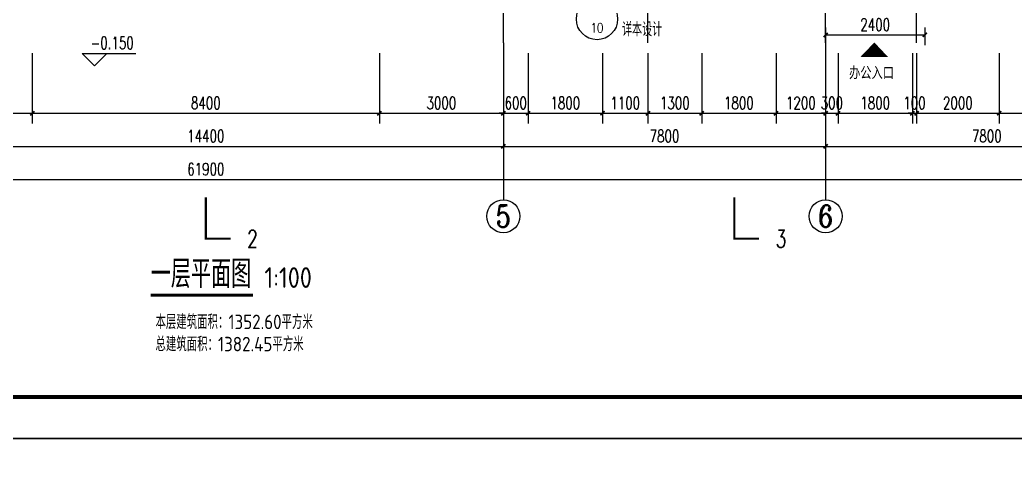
# Model space of a CAD drawing. Extents: x 63793 to 231107, y 20849 to 337643.
# Drawn here: x 169099 to 193184, y 207767 to 218363 of the extents above; entities that cross this region are included whole.
import ezdxf
from ezdxf.enums import TextEntityAlignment as Align

# ---------------------------------------------------------------- set-up
doc = ezdxf.new("R2010")
doc.units = 0
doc.header["$LTSCALE"] = 1000
doc.header["$MEASUREMENT"] = 0
doc.linetypes.add('DASH', pattern=[0.35, 0.25, -0.1])
doc.linetypes.add('DOTE', pattern=[2.42, 2, -0.2, 0.02, -0.2])
for name, color, linetype in [('AXIS', 3, 'Continuous'), ('AXIS_TEXT', 7, 'Continuous'), ('DIM_ELEV', 3, 'Continuous'), ('DIM_SYMB', 3, 'Continuous'), ('DOTE', 1, 'DOTE'), ('HX', 1, 'Continuous'), ('PUB_DIM', 3, 'Continuous'), ('PUB_TEXT', 7, 'Continuous'), ('PUB_TITLE', 4, 'Continuous')]:
    doc.layers.add(name, color=color, linetype=linetype)
doc.styles.add('_TCH_AXIS', font='COMPLEX', dxfattribs={"bigfont": 'GBCBIG'})
doc.styles.add('_TCH_DIM', font='SIMPLEX', dxfattribs={"bigfont": 'GBCBIG'})
doc.styles.add('_TCH_DIM_T3', font='SIMPLEX', dxfattribs={"width": 0.705882, "bigfont": 'GBCBIG'})
doc.styles.add('_TCH_LABEL', font='COMPLEX', dxfattribs={"bigfont": 'GBCBIG'})
doc.styles.add('COMPLEX', font='COMPLEX')
doc.styles.get("Standard").update_dxf_attribs({"font": 'gbenor.shx', "bigfont": 'gbcbig.shx'})
doc.styles.add('TXT', font='SimSun.ttf', dxfattribs={"width": 0.75})
doc.dimstyles.new('_TCH_ARCH&&100', dxfattribs={"dimtxt": 297.5, "dimasz": 100, "dimexe": 250, "dimexo": 300, "dimgap": 100, "dimtad": 1, "dimdec": 0, "dimzin": 0, "dimdsep": 46, "dimtxsty": '_TCH_DIM_T3', "dimblk": 'ARCHTICK', "dimcen": 0.09, "dimclrt": 7, "dimazin": 2, "dimtfac": 1, "dimtdec": 0, "dimtix": 1, "dimtmove": 2, "dimatfit": 3, "dimfxl": 0, "dimtolj": 1, "dimtzin": 0, "dimarcsym": 0})

# ---------------------------------------------------------------- blocks, each defined once
blk = doc.blocks.new('A$C3B206A9B')
at = {"layer": 'HX'}
blk.add_lwpolyline([(597, 0, 0, 1200, 0), (600, 631, 1200, 1200, 0)], format="xyseb", dxfattribs=at)
blk = doc.blocks.new('_ArchTick')
at = {"color": 0, "linetype": 'ByBlock', "const_width": 0.4}
blk.add_lwpolyline([(-0.5, -0.5), (0.5, 0.5)], dxfattribs=at)
blk = doc.blocks.new('*D731')
at = {"layer": 'Defpoints', "color": 0, "transparency": 16777216}
for p in [(188599, 218481), (190999, 218481), (190999, 218000)]:
    blk.add_point(p, dxfattribs=at)
at = {"layer": 'PUB_DIM', "color": 0, "lineweight": -2, "transparency": 16777216}
for p, q in [((188599, 218181), (188599, 217750)), ((188599, 218000), (190999, 218000)), ((190999, 218181), (190999, 217750))]:
    blk.add_line(p, q, dxfattribs=at)
at = {"layer": 'PUB_DIM', "color": 0, "lineweight": -2, "transparency": 16777216, "xscale": 100, "yscale": 100, "zscale": 100, "rotation": 180}
blk.add_blockref('_ArchTick', (188599, 218000), dxfattribs=at)
at = {"layer": 'PUB_DIM', "color": 0, "lineweight": -2, "transparency": 16777216, "xscale": 100, "yscale": 100, "zscale": 100}
blk.add_blockref('_ArchTick', (190999, 218000), dxfattribs=at)
at = {"layer": 'PUB_DIM', "color": 7, "transparency": 16777216, "insert": (189799, 218249), "char_height": 297.5, "attachment_point": 5, "style": '_TCH_DIM_T3'}
blk.add_mtext('\\A1;2400', dxfattribs=at)
blk = doc.blocks.new('*D1341')
at = {"layer": 'Defpoints', "color": 0, "transparency": 16777216}
for p in [(192799, 217859), (194599, 217859), (194599, 216105)]:
    blk.add_point(p, dxfattribs=at)
at = {"layer": 'PUB_DIM', "color": 0, "lineweight": -2, "transparency": 16777216}
for p, q in [((192799, 217559), (192799, 215855)), ((194599, 217559), (194599, 215855)), ((192799, 216105), (194599, 216105))]:
    blk.add_line(p, q, dxfattribs=at)
at = {"layer": 'PUB_DIM', "color": 0, "lineweight": -2, "transparency": 16777216, "xscale": 100, "yscale": 100, "zscale": 100, "rotation": 180}
blk.add_blockref('_ArchTick', (192799, 216105), dxfattribs=at)
at = {"layer": 'PUB_DIM', "color": 0, "lineweight": -2, "transparency": 16777216, "xscale": 100, "yscale": 100, "zscale": 100}
blk.add_blockref('_ArchTick', (194599, 216105), dxfattribs=at)
at = {"layer": 'PUB_DIM', "color": 7, "transparency": 16777216, "insert": (193699, 216354), "char_height": 297.5, "attachment_point": 5, "style": '_TCH_DIM_T3'}
blk.add_mtext('\\A1;1800', dxfattribs=at)
blk = doc.blocks.new('*D1342')
at = {"layer": 'Defpoints', "color": 0, "transparency": 16777216}
for p in [(190799, 217859), (192799, 217859), (192799, 216105)]:
    blk.add_point(p, dxfattribs=at)
at = {"layer": 'PUB_DIM', "color": 0, "lineweight": -2, "transparency": 16777216}
for p, q in [((190799, 217559), (190799, 215855)), ((192799, 217559), (192799, 215855)), ((190799, 216105), (192799, 216105))]:
    blk.add_line(p, q, dxfattribs=at)
at = {"layer": 'PUB_DIM', "color": 0, "lineweight": -2, "transparency": 16777216, "xscale": 100, "yscale": 100, "zscale": 100, "rotation": 180}
blk.add_blockref('_ArchTick', (190799, 216105), dxfattribs=at)
at = {"layer": 'PUB_DIM', "color": 0, "lineweight": -2, "transparency": 16777216, "xscale": 100, "yscale": 100, "zscale": 100}
blk.add_blockref('_ArchTick', (192799, 216105), dxfattribs=at)
at = {"layer": 'PUB_DIM', "color": 7, "transparency": 16777216, "insert": (191799, 216354), "char_height": 297.5, "attachment_point": 5, "style": '_TCH_DIM_T3'}
blk.add_mtext('\\A1;2000', dxfattribs=at)
blk = doc.blocks.new('*D1343')
at = {"layer": 'Defpoints', "color": 0, "transparency": 16777216}
for p in [(190699, 217859), (190799, 217859), (190799, 216105)]:
    blk.add_point(p, dxfattribs=at)
at = {"layer": 'PUB_DIM', "color": 0, "lineweight": -2, "transparency": 16777216}
for p, q in [((190699, 217559), (190699, 215855)), ((190799, 217559), (190799, 215855)), ((190699, 216105), (190599, 216105)), ((190699, 216105), (190799, 216105)), ((190799, 216105), (190899, 216105))]:
    blk.add_line(p, q, dxfattribs=at)
at = {"layer": 'PUB_DIM', "color": 0, "lineweight": -2, "transparency": 16777216, "xscale": 100, "yscale": 100, "zscale": 100}
blk.add_blockref('_ArchTick', (190699, 216105), dxfattribs=at)
at = {"layer": 'PUB_DIM', "color": 0, "lineweight": -2, "transparency": 16777216, "xscale": 100, "yscale": 100, "zscale": 100, "rotation": 180}
blk.add_blockref('_ArchTick', (190799, 216105), dxfattribs=at)
at = {"layer": 'PUB_DIM', "color": 7, "transparency": 16777216, "insert": (190749, 216354), "char_height": 297.5, "attachment_point": 5, "style": '_TCH_DIM_T3'}
blk.add_mtext('\\A1;100', dxfattribs=at)
blk = doc.blocks.new('*D1344')
at = {"layer": 'Defpoints', "color": 0, "transparency": 16777216}
for p in [(188899, 217859), (190699, 217859), (190699, 216105)]:
    blk.add_point(p, dxfattribs=at)
at = {"layer": 'PUB_DIM', "color": 0, "lineweight": -2, "transparency": 16777216}
for p, q in [((188899, 217559), (188899, 215855)), ((190699, 217559), (190699, 215855)), ((188899, 216105), (190699, 216105))]:
    blk.add_line(p, q, dxfattribs=at)
at = {"layer": 'PUB_DIM', "color": 0, "lineweight": -2, "transparency": 16777216, "xscale": 100, "yscale": 100, "zscale": 100, "rotation": 180}
blk.add_blockref('_ArchTick', (188899, 216105), dxfattribs=at)
at = {"layer": 'PUB_DIM', "color": 0, "lineweight": -2, "transparency": 16777216, "xscale": 100, "yscale": 100, "zscale": 100}
blk.add_blockref('_ArchTick', (190699, 216105), dxfattribs=at)
at = {"layer": 'PUB_DIM', "color": 7, "transparency": 16777216, "insert": (189799, 216354), "char_height": 297.5, "attachment_point": 5, "style": '_TCH_DIM_T3'}
blk.add_mtext('\\A1;1800', dxfattribs=at)
blk = doc.blocks.new('*D1345')
at = {"layer": 'Defpoints', "color": 0, "transparency": 16777216}
for p in [(188599, 217859), (188899, 217859), (188899, 216105)]:
    blk.add_point(p, dxfattribs=at)
at = {"layer": 'PUB_DIM', "color": 0, "lineweight": -2, "transparency": 16777216}
for p, q in [((188599, 217559), (188599, 215855)), ((188899, 217559), (188899, 215855)), ((188599, 216105), (188499, 216105)), ((188599, 216105), (188899, 216105)), ((188899, 216105), (188999, 216105))]:
    blk.add_line(p, q, dxfattribs=at)
at = {"layer": 'PUB_DIM', "color": 0, "lineweight": -2, "transparency": 16777216, "xscale": 100, "yscale": 100, "zscale": 100}
blk.add_blockref('_ArchTick', (188599, 216105), dxfattribs=at)
at = {"layer": 'PUB_DIM', "color": 0, "lineweight": -2, "transparency": 16777216, "xscale": 100, "yscale": 100, "zscale": 100, "rotation": 180}
blk.add_blockref('_ArchTick', (188899, 216105), dxfattribs=at)
at = {"layer": 'PUB_DIM', "color": 7, "transparency": 16777216, "insert": (188749, 216354), "char_height": 297.5, "attachment_point": 5, "style": '_TCH_DIM_T3'}
blk.add_mtext('\\A1;300', dxfattribs=at)
blk = doc.blocks.new('*D1346')
at = {"layer": 'Defpoints', "color": 0, "transparency": 16777216}
for p in [(187399, 217859), (188599, 217859), (188599, 216105)]:
    blk.add_point(p, dxfattribs=at)
at = {"layer": 'PUB_DIM', "color": 0, "lineweight": -2, "transparency": 16777216}
for p, q in [((187399, 217559), (187399, 215855)), ((188599, 217559), (188599, 215855)), ((187399, 216105), (188599, 216105))]:
    blk.add_line(p, q, dxfattribs=at)
at = {"layer": 'PUB_DIM', "color": 0, "lineweight": -2, "transparency": 16777216, "xscale": 100, "yscale": 100, "zscale": 100, "rotation": 180}
blk.add_blockref('_ArchTick', (187399, 216105), dxfattribs=at)
at = {"layer": 'PUB_DIM', "color": 0, "lineweight": -2, "transparency": 16777216, "xscale": 100, "yscale": 100, "zscale": 100}
blk.add_blockref('_ArchTick', (188599, 216105), dxfattribs=at)
at = {"layer": 'PUB_DIM', "color": 7, "transparency": 16777216, "insert": (187999, 216354), "char_height": 297.5, "attachment_point": 5, "style": '_TCH_DIM_T3'}
blk.add_mtext('\\A1;1200', dxfattribs=at)
blk = doc.blocks.new('*D1347')
at = {"layer": 'Defpoints', "color": 0, "transparency": 16777216}
for p in [(185599, 217859), (187399, 217859), (187399, 216105)]:
    blk.add_point(p, dxfattribs=at)
at = {"layer": 'PUB_DIM', "color": 0, "lineweight": -2, "transparency": 16777216}
for p, q in [((185599, 217559), (185599, 215855)), ((187399, 217559), (187399, 215855)), ((185599, 216105), (187399, 216105))]:
    blk.add_line(p, q, dxfattribs=at)
at = {"layer": 'PUB_DIM', "color": 0, "lineweight": -2, "transparency": 16777216, "xscale": 100, "yscale": 100, "zscale": 100, "rotation": 180}
blk.add_blockref('_ArchTick', (185599, 216105), dxfattribs=at)
at = {"layer": 'PUB_DIM', "color": 0, "lineweight": -2, "transparency": 16777216, "xscale": 100, "yscale": 100, "zscale": 100}
blk.add_blockref('_ArchTick', (187399, 216105), dxfattribs=at)
at = {"layer": 'PUB_DIM', "color": 7, "transparency": 16777216, "insert": (186499, 216354), "char_height": 297.5, "attachment_point": 5, "style": '_TCH_DIM_T3'}
blk.add_mtext('\\A1;1800', dxfattribs=at)
blk = doc.blocks.new('*D1348')
at = {"layer": 'Defpoints', "color": 0, "transparency": 16777216}
for p in [(184299, 217859), (185599, 217859), (185599, 216105)]:
    blk.add_point(p, dxfattribs=at)
at = {"layer": 'PUB_DIM', "color": 0, "lineweight": -2, "transparency": 16777216}
for p, q in [((184299, 217559), (184299, 215855)), ((185599, 217559), (185599, 215855)), ((184299, 216105), (185599, 216105))]:
    blk.add_line(p, q, dxfattribs=at)
at = {"layer": 'PUB_DIM', "color": 0, "lineweight": -2, "transparency": 16777216, "xscale": 100, "yscale": 100, "zscale": 100, "rotation": 180}
blk.add_blockref('_ArchTick', (184299, 216105), dxfattribs=at)
at = {"layer": 'PUB_DIM', "color": 0, "lineweight": -2, "transparency": 16777216, "xscale": 100, "yscale": 100, "zscale": 100}
blk.add_blockref('_ArchTick', (185599, 216105), dxfattribs=at)
at = {"layer": 'PUB_DIM', "color": 7, "transparency": 16777216, "insert": (184949, 216354), "char_height": 297.5, "attachment_point": 5, "style": '_TCH_DIM_T3'}
blk.add_mtext('\\A1;1300', dxfattribs=at)
blk = doc.blocks.new('*D1349')
at = {"layer": 'Defpoints', "color": 0, "transparency": 16777216}
for p in [(183199, 217859), (184299, 217859), (184299, 216105)]:
    blk.add_point(p, dxfattribs=at)
at = {"layer": 'PUB_DIM', "color": 0, "lineweight": -2, "transparency": 16777216}
for p, q in [((183199, 217559), (183199, 215855)), ((184299, 217559), (184299, 215855)), ((183199, 216105), (184299, 216105))]:
    blk.add_line(p, q, dxfattribs=at)
at = {"layer": 'PUB_DIM', "color": 0, "lineweight": -2, "transparency": 16777216, "xscale": 100, "yscale": 100, "zscale": 100, "rotation": 180}
blk.add_blockref('_ArchTick', (183199, 216105), dxfattribs=at)
at = {"layer": 'PUB_DIM', "color": 0, "lineweight": -2, "transparency": 16777216, "xscale": 100, "yscale": 100, "zscale": 100}
blk.add_blockref('_ArchTick', (184299, 216105), dxfattribs=at)
at = {"layer": 'PUB_DIM', "color": 7, "transparency": 16777216, "insert": (183749, 216354), "char_height": 297.5, "attachment_point": 5, "style": '_TCH_DIM_T3'}
blk.add_mtext('\\A1;1100', dxfattribs=at)
blk = doc.blocks.new('*D1350')
at = {"layer": 'Defpoints', "color": 0, "transparency": 16777216}
for p in [(181399, 217859), (183199, 217859), (183199, 216105)]:
    blk.add_point(p, dxfattribs=at)
at = {"layer": 'PUB_DIM', "color": 0, "lineweight": -2, "transparency": 16777216}
for p, q in [((181399, 217559), (181399, 215855)), ((183199, 217559), (183199, 215855)), ((181399, 216105), (183199, 216105))]:
    blk.add_line(p, q, dxfattribs=at)
at = {"layer": 'PUB_DIM', "color": 0, "lineweight": -2, "transparency": 16777216, "xscale": 100, "yscale": 100, "zscale": 100, "rotation": 180}
blk.add_blockref('_ArchTick', (181399, 216105), dxfattribs=at)
at = {"layer": 'PUB_DIM', "color": 0, "lineweight": -2, "transparency": 16777216, "xscale": 100, "yscale": 100, "zscale": 100}
blk.add_blockref('_ArchTick', (183199, 216105), dxfattribs=at)
at = {"layer": 'PUB_DIM', "color": 7, "transparency": 16777216, "insert": (182299, 216354), "char_height": 297.5, "attachment_point": 5, "style": '_TCH_DIM_T3'}
blk.add_mtext('\\A1;1800', dxfattribs=at)
blk = doc.blocks.new('*D1351')
at = {"layer": 'Defpoints', "color": 0, "transparency": 16777216}
for p in [(180799, 217859), (181399, 217859), (181399, 216105)]:
    blk.add_point(p, dxfattribs=at)
at = {"layer": 'PUB_DIM', "color": 0, "lineweight": -2, "transparency": 16777216}
for p, q in [((180799, 217559), (180799, 215855)), ((181399, 217559), (181399, 215855)), ((180799, 216105), (180699, 216105)), ((180799, 216105), (181399, 216105)), ((181399, 216105), (181499, 216105))]:
    blk.add_line(p, q, dxfattribs=at)
at = {"layer": 'PUB_DIM', "color": 0, "lineweight": -2, "transparency": 16777216, "xscale": 100, "yscale": 100, "zscale": 100}
blk.add_blockref('_ArchTick', (180799, 216105), dxfattribs=at)
at = {"layer": 'PUB_DIM', "color": 0, "lineweight": -2, "transparency": 16777216, "xscale": 100, "yscale": 100, "zscale": 100, "rotation": 180}
blk.add_blockref('_ArchTick', (181399, 216105), dxfattribs=at)
at = {"layer": 'PUB_DIM', "color": 7, "transparency": 16777216, "insert": (181099, 216354), "char_height": 297.5, "attachment_point": 5, "style": '_TCH_DIM_T3'}
blk.add_mtext('\\A1;600', dxfattribs=at)
blk = doc.blocks.new('*D1352')
at = {"layer": 'Defpoints', "color": 0, "transparency": 16777216}
for p in [(177799, 217859), (180799, 217859), (180799, 216105)]:
    blk.add_point(p, dxfattribs=at)
at = {"layer": 'PUB_DIM', "color": 0, "lineweight": -2, "transparency": 16777216}
for p, q in [((177799, 217559), (177799, 215855)), ((180799, 217559), (180799, 215855)), ((177799, 216105), (180799, 216105))]:
    blk.add_line(p, q, dxfattribs=at)
at = {"layer": 'PUB_DIM', "color": 0, "lineweight": -2, "transparency": 16777216, "xscale": 100, "yscale": 100, "zscale": 100, "rotation": 180}
blk.add_blockref('_ArchTick', (177799, 216105), dxfattribs=at)
at = {"layer": 'PUB_DIM', "color": 0, "lineweight": -2, "transparency": 16777216, "xscale": 100, "yscale": 100, "zscale": 100}
blk.add_blockref('_ArchTick', (180799, 216105), dxfattribs=at)
at = {"layer": 'PUB_DIM', "color": 7, "transparency": 16777216, "insert": (179299, 216354), "char_height": 297.5, "attachment_point": 5, "style": '_TCH_DIM_T3'}
blk.add_mtext('\\A1;3000', dxfattribs=at)
blk = doc.blocks.new('*D1353')
at = {"layer": 'Defpoints', "color": 0, "transparency": 16777216}
for p in [(169399, 217859), (177799, 217859), (177799, 216105)]:
    blk.add_point(p, dxfattribs=at)
at = {"layer": 'PUB_DIM', "color": 0, "lineweight": -2, "transparency": 16777216}
for p, q in [((169399, 217559), (169399, 215855)), ((177799, 217559), (177799, 215855)), ((169399, 216105), (177799, 216105))]:
    blk.add_line(p, q, dxfattribs=at)
at = {"layer": 'PUB_DIM', "color": 0, "lineweight": -2, "transparency": 16777216, "xscale": 100, "yscale": 100, "zscale": 100, "rotation": 180}
blk.add_blockref('_ArchTick', (169399, 216105), dxfattribs=at)
at = {"layer": 'PUB_DIM', "color": 0, "lineweight": -2, "transparency": 16777216, "xscale": 100, "yscale": 100, "zscale": 100}
blk.add_blockref('_ArchTick', (177799, 216105), dxfattribs=at)
at = {"layer": 'PUB_DIM', "color": 7, "transparency": 16777216, "insert": (173599, 216354), "char_height": 297.5, "attachment_point": 5, "style": '_TCH_DIM_T3'}
blk.add_mtext('\\A1;8400', dxfattribs=at)
blk = doc.blocks.new('*D1354')
at = {"layer": 'Defpoints', "color": 0, "transparency": 16777216}
for p in [(166399, 217859), (169399, 217859), (169399, 216105)]:
    blk.add_point(p, dxfattribs=at)
at = {"layer": 'PUB_DIM', "color": 0, "lineweight": -2, "transparency": 16777216}
for p, q in [((166399, 217559), (166399, 215855)), ((169399, 217559), (169399, 215855)), ((166399, 216105), (169399, 216105))]:
    blk.add_line(p, q, dxfattribs=at)
at = {"layer": 'PUB_DIM', "color": 0, "lineweight": -2, "transparency": 16777216, "xscale": 100, "yscale": 100, "zscale": 100, "rotation": 180}
blk.add_blockref('_ArchTick', (166399, 216105), dxfattribs=at)
at = {"layer": 'PUB_DIM', "color": 0, "lineweight": -2, "transparency": 16777216, "xscale": 100, "yscale": 100, "zscale": 100}
blk.add_blockref('_ArchTick', (169399, 216105), dxfattribs=at)
at = {"layer": 'PUB_DIM', "color": 7, "transparency": 16777216, "insert": (167899, 216354), "char_height": 297.5, "attachment_point": 5, "style": '_TCH_DIM_T3'}
blk.add_mtext('\\A1;3000', dxfattribs=at)
blk = doc.blocks.new('*D1389')
at = {"layer": 'AXIS', "color": 0, "lineweight": -2, "transparency": 16777216}
for p, q in [((166399, 217505), (166399, 215055)), ((180799, 217505), (180799, 215055)), ((166399, 215305), (180799, 215305))]:
    blk.add_line(p, q, dxfattribs=at)
at = {"layer": 'Defpoints', "color": 0, "transparency": 16777216}
for p in [(166399, 217805), (180799, 217805), (180799, 215305)]:
    blk.add_point(p, dxfattribs=at)
at = {"layer": 'AXIS', "color": 0, "lineweight": -2, "transparency": 16777216, "xscale": 100, "yscale": 100, "zscale": 100, "rotation": 180}
blk.add_blockref('_ArchTick', (166399, 215305), dxfattribs=at)
at = {"layer": 'AXIS', "color": 0, "lineweight": -2, "transparency": 16777216, "xscale": 100, "yscale": 100, "zscale": 100}
blk.add_blockref('_ArchTick', (180799, 215305), dxfattribs=at)
at = {"layer": 'AXIS', "color": 7, "transparency": 16777216, "insert": (173599, 215554), "char_height": 297.5, "attachment_point": 5, "style": '_TCH_DIM_T3'}
blk.add_mtext('\\A1;14400', dxfattribs=at)
blk = doc.blocks.new('*D1390')
at = {"layer": 'AXIS', "color": 0, "lineweight": -2, "transparency": 16777216}
for p, q in [((180799, 217505), (180799, 215055)), ((188599, 217505), (188599, 215055)), ((180799, 215305), (188599, 215305))]:
    blk.add_line(p, q, dxfattribs=at)
at = {"layer": 'Defpoints', "color": 0, "transparency": 16777216}
for p in [(180799, 217805), (188599, 217805), (188599, 215305)]:
    blk.add_point(p, dxfattribs=at)
at = {"layer": 'AXIS', "color": 0, "lineweight": -2, "transparency": 16777216, "xscale": 100, "yscale": 100, "zscale": 100, "rotation": 180}
blk.add_blockref('_ArchTick', (180799, 215305), dxfattribs=at)
at = {"layer": 'AXIS', "color": 0, "lineweight": -2, "transparency": 16777216, "xscale": 100, "yscale": 100, "zscale": 100}
blk.add_blockref('_ArchTick', (188599, 215305), dxfattribs=at)
at = {"layer": 'AXIS', "color": 7, "transparency": 16777216, "insert": (184699, 215554), "char_height": 297.5, "attachment_point": 5, "style": '_TCH_DIM_T3'}
blk.add_mtext('\\A1;7800', dxfattribs=at)
blk = doc.blocks.new('*D1391')
at = {"layer": 'AXIS', "color": 0, "lineweight": -2, "transparency": 16777216}
for p, q in [((188599, 217505), (188599, 215055)), ((196399, 217505), (196399, 215055)), ((188599, 215305), (196399, 215305))]:
    blk.add_line(p, q, dxfattribs=at)
at = {"layer": 'Defpoints', "color": 0, "transparency": 16777216}
for p in [(188599, 217805), (196399, 217805), (196399, 215305)]:
    blk.add_point(p, dxfattribs=at)
at = {"layer": 'AXIS', "color": 0, "lineweight": -2, "transparency": 16777216, "xscale": 100, "yscale": 100, "zscale": 100, "rotation": 180}
blk.add_blockref('_ArchTick', (188599, 215305), dxfattribs=at)
at = {"layer": 'AXIS', "color": 0, "lineweight": -2, "transparency": 16777216, "xscale": 100, "yscale": 100, "zscale": 100}
blk.add_blockref('_ArchTick', (196399, 215305), dxfattribs=at)
at = {"layer": 'AXIS', "color": 7, "transparency": 16777216, "insert": (192499, 215554), "char_height": 297.5, "attachment_point": 5, "style": '_TCH_DIM_T3'}
blk.add_mtext('\\A1;7800', dxfattribs=at)
blk = doc.blocks.new('*D1394')
at = {"layer": 'AXIS', "color": 0, "lineweight": -2, "transparency": 16777216}
for p, q in [((142649, 217505), (142649, 214255)), ((204549, 217505), (204549, 214255)), ((142649, 214505), (204549, 214505))]:
    blk.add_line(p, q, dxfattribs=at)
at = {"layer": 'Defpoints', "color": 0, "transparency": 16777216}
for p in [(142649, 217805), (204549, 217805), (204549, 214505)]:
    blk.add_point(p, dxfattribs=at)
at = {"layer": 'AXIS', "color": 0, "lineweight": -2, "transparency": 16777216, "xscale": 100, "yscale": 100, "zscale": 100, "rotation": 180}
blk.add_blockref('_ArchTick', (142649, 214505), dxfattribs=at)
at = {"layer": 'AXIS', "color": 0, "lineweight": -2, "transparency": 16777216, "xscale": 100, "yscale": 100, "zscale": 100}
blk.add_blockref('_ArchTick', (204549, 214505), dxfattribs=at)
at = {"layer": 'AXIS', "color": 7, "transparency": 16777216, "insert": (173599, 214754), "char_height": 297.5, "attachment_point": 5, "style": '_TCH_DIM_T3'}
blk.add_mtext('\\A1;61900', dxfattribs=at)
blk = doc.blocks.new('_AXISO')
blk.add_circle((0, 0), 0.5)
at = {"layer": 'AXIS_TEXT', "style": 'COMPLEX', "width": 1.041667}
blk.add_attdef('A', text='', height=0.56, dxfattribs=at).set_placement((-0.25, -0.28), (0.25, -0.28), align=Align.FIT)

msp = doc.modelspace()

# ---------------------------------------------------------------- linework, layer by layer
at = {"layer": 'AXIS'}
for p, q in [((180799.3, 217804.9), (180799.3, 214014.8)), ((188599.3, 217804.9), (188599.3, 214014.8))]:
    msp.add_line(p, q, dxfattribs=at)
at = {"layer": 'DIM_ELEV'}
for p, q in [((170904.9, 217254.3), (170604.9, 217554.3)), ((170604.9, 217554.3), (171901, 217554.3)), ((170904.9, 217254.3), (171204.9, 217554.3))]:
    msp.add_line(p, q, dxfattribs=at)
at = {"layer": 'DIM_SYMB'}
for points, const_width in [([(173599.3, 214070.1), (173599.3, 213070.1), (174199.3, 213070.1)], 50), ([(186390.1, 214070.1), (186390.1, 213070.1), (186990.1, 213070.1)], 50), ([(172266.2, 211705.6), (174737, 211705.6)], 70)]:
    msp.add_lwpolyline(points, dxfattribs=dict(at, const_width=const_width))
at = {"layer": 'DOTE'}
for p, q in [((188599.3, 217804.9), (188599.3, 243987.7)), ((180799.3, 217804.9), (180799.3, 243631.2)), ((190799.3, 217804.9), (190799.3, 243716.4)), ((184299.3, 217804.9), (184299.3, 226873.2))]:
    msp.add_line(p, q, dxfattribs=at)
at = {"layer": 'PUB_DIM', "color": 3}
msp.add_circle((183065.7, 218384.9), 500, dxfattribs=at)
at = {"layer": 'PUB_TITLE'}
for points in [[(127007, 208242.4), (231107, 208242.4), (231107, 250242.4), (127007, 250242.4)], [(124837.4, 166242.4), (214037.4, 166242.4), (214037.4, 208242.4), (124837.4, 208242.4)]]:
    msp.add_lwpolyline(points, close=True, dxfattribs=at)
at = {"layer": 'PUB_TITLE', "const_width": 100}
msp.add_lwpolyline([(129507, 209242.4), (230107, 209242.4), (230107, 249242.4), (129507, 249242.4)], close=True, dxfattribs=at)

# ---------------------------------------------------------------- block references
at = {"color": 3, "xscale": 0.5600000000267755, "yscale": 0.5600000000267755, "zscale": 0.5600000000267755, "rotation": 180}
msp.add_blockref('A$C3B206A9B', (190111.9, 217818.3), dxfattribs=at)
at = {"layer": 'AXIS'}
ref = msp.add_blockref('_AXISO', (180799.3, 213614.8), dxfattribs=dict(at, xscale=800, yscale=800, zscale=800))
ref.add_attrib('A', '5', dxfattribs={"layer": 'AXIS_TEXT', "height": 532.5, "style": '_TCH_AXIS'}).set_placement((180621.8, 213348.5), (180976.8, 213348.5), align=Align.FIT)
ref = msp.add_blockref('_AXISO', (188599.3, 213614.8), dxfattribs=dict(at, xscale=800, yscale=800, zscale=800))
ref.add_attrib('A', '6', dxfattribs={"layer": 'AXIS_TEXT', "height": 532.5, "style": '_TCH_AXIS'}).set_placement((188421.8, 213348.5), (188776.8, 213348.5), align=Align.FIT)

# ---------------------------------------------------------------- texts
at = {"linetype": 'DASH', "char_height": 350, "width": 4072.744, "attachment_point": 1}
for s, insert in [('本层建筑面积：1352.60平方米', (172380.7, 211235.5)), ('总建筑面积：1382.45平方米', (172380.7, 210698.6))]:
    msp.add_mtext(s, dxfattribs=dict(at, insert=insert))
at = {"layer": 'PUB_TEXT', "color": 3, "style": '_TCH_LABEL'}
msp.add_text('10', height=230.99, dxfattribs=at).set_placement((182906.2, 218056.7), (183225.2, 218056.7), align=Align.FIT)
msp.add_text('详本设计', height=337.59, dxfattribs=at).set_placement((183670.7, 217967.1))
at = {"layer": 'PUB_TEXT', "width": 0.705882}
for s, height, style, p in [('-0.150', 297.5, '_TCH_DIM', (170811, 217659.3)), ('2', 425, '_TCH_LABEL', (174599.3, 212857.6)), ('3', 425, '_TCH_LABEL', (187390.1, 212857.6))]:
    msp.add_text(s, height=height, dxfattribs=dict(at, style=style)).set_placement(p)
at = {"layer": 'PUB_TEXT', "color": 7, "style": 'TXT', "width": 0.75}
msp.add_text('办公入口', height=265.82, dxfattribs=at).set_placement((189166.4, 216956.6))
at = {"layer": 'PUB_TEXT'}
for s, height, p in [('一层平面图', 675.18, (172266.2, 211882.9)), ('1:100', 500, (175017, 211882.9))]:
    msp.add_text(s, height=height, dxfattribs=at).set_placement(p)

# ---------------------------------------------------------------- dimensions: what is measured, and where the dimension line sits
at = {"layer": 'AXIS'}
for p1, p2, distance, text, picture, middle in [((142649.3, 217804.9), (204549.3, 217804.9), -3300, '61900', '*D1394', (173599.3, 214753.6)), ((166399.3, 217804.9), (180799.3, 217804.9), -2500, '14400', '*D1389', (173599.3, 215553.6)), ((180799.3, 217804.9), (188599.3, 217804.9), -2500, '7800', '*D1390', (184699.3, 215553.6)), ((188599.3, 217804.9), (196399.3, 217804.9), -2500, '7800', '*D1391', (192499.3, 215553.6))]:
    dim = msp.add_aligned_dim(p1=p1, p2=p2, distance=distance, text=text, dimstyle='_TCH_ARCH&&100', dxfattribs=at)
    dim.commit()
    dim.dimension.update_dxf_attribs({"geometry": picture, "text_midpoint": middle})
at = {"layer": 'PUB_DIM'}
for p1, p2, distance, text, picture, middle in [((188599.3, 218481.2), (190999.3, 218481.2), -480.7, '2400', '*D731', (189799.3, 218249.2)), ((166399.3, 217859.4), (169399.3, 217859.4), -1754.5, '3000', '*D1354', (167899.3, 216353.6)), ((169399.3, 217859.4), (177799.3, 217859.4), -1754.5, '8400', '*D1353', (173599.3, 216353.6)), ((177799.3, 217859.4), (180799.3, 217859.4), -1754.5, '3000', '*D1352', (179299.3, 216353.6)), ((180799.3, 217859.4), (181399.3, 217859.4), -1754.5, '600', '*D1351', (181099.3, 216353.6)), ((181399.3, 217859.4), (183199.3, 217859.4), -1754.5, '1800', '*D1350', (182299.3, 216353.6)), ((183199.3, 217859.4), (184299.3, 217859.4), -1754.5, '1100', '*D1349', (183749.3, 216353.6)), ((184299.3, 217859.4), (185599.3, 217859.4), -1754.5, '1300', '*D1348', (184949.3, 216353.6)), ((185599.3, 217859.4), (187399.3, 217859.4), -1754.5, '1800', '*D1347', (186499.3, 216353.6)), ((187399.3, 217859.4), (188599.3, 217859.4), -1754.5, '1200', '*D1346', (187999.3, 216353.6)), ((188599.3, 217859.4), (188899.3, 217859.4), -1754.5, '300', '*D1345', (188749.3, 216353.6)), ((188899.3, 217859.4), (190699.3, 217859.4), -1754.5, '1800', '*D1344', (189799.3, 216353.6)), ((190699.3, 217859.4), (190799.3, 217859.4), -1754.5, '100', '*D1343', (190749.3, 216353.6)), ((190799.3, 217859.4), (192799.3, 217859.4), -1754.5, '2000', '*D1342', (191799.3, 216353.6)), ((192799.3, 217859.4), (194599.3, 217859.4), -1754.5, '1800', '*D1341', (193699.3, 216353.6))]:
    dim = msp.add_aligned_dim(p1=p1, p2=p2, distance=distance, text=text, dimstyle='_TCH_ARCH&&100', dxfattribs=at)
    dim.commit()
    dim.dimension.update_dxf_attribs({"geometry": picture, "text_midpoint": middle})

doc.saveas('drawing.dxf')
